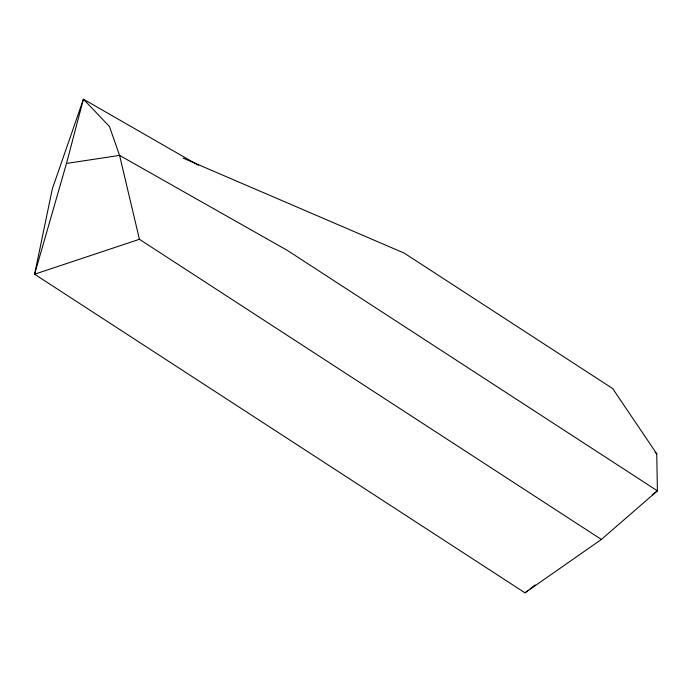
<?xml version="1.0" encoding="UTF-8"?>
<svg xmlns="http://www.w3.org/2000/svg" width="692" height="692" viewBox="0 0 692 692"><rect width="100%" height="100%" fill="white"/><g stroke="black" fill="none" stroke-linecap="round" stroke-linejoin="round"><path stroke-width="1.04" d="M183.103 158.113L404.197 253.099L612.705 388.575L656.734 453.796L657.4 490.844L601.383 539.449L524.968 592.819L34.6 274.214L66.493 163.433L83.421 99.181L198.319 165.215M524.968 592.819L528.385 590.189M530.098 588.875L535.219 584.93M652.271 494.797L657.4 490.844L287.267 250.357L119.578 155.406L66.493 163.433M139.421 239.294L34.6 274.214L52.315 188.907L83.421 99.181L109.414 126.446L119.578 155.406L139.421 239.294L601.383 539.449M655.09 452.421L656.734 453.796"/></g></svg>
